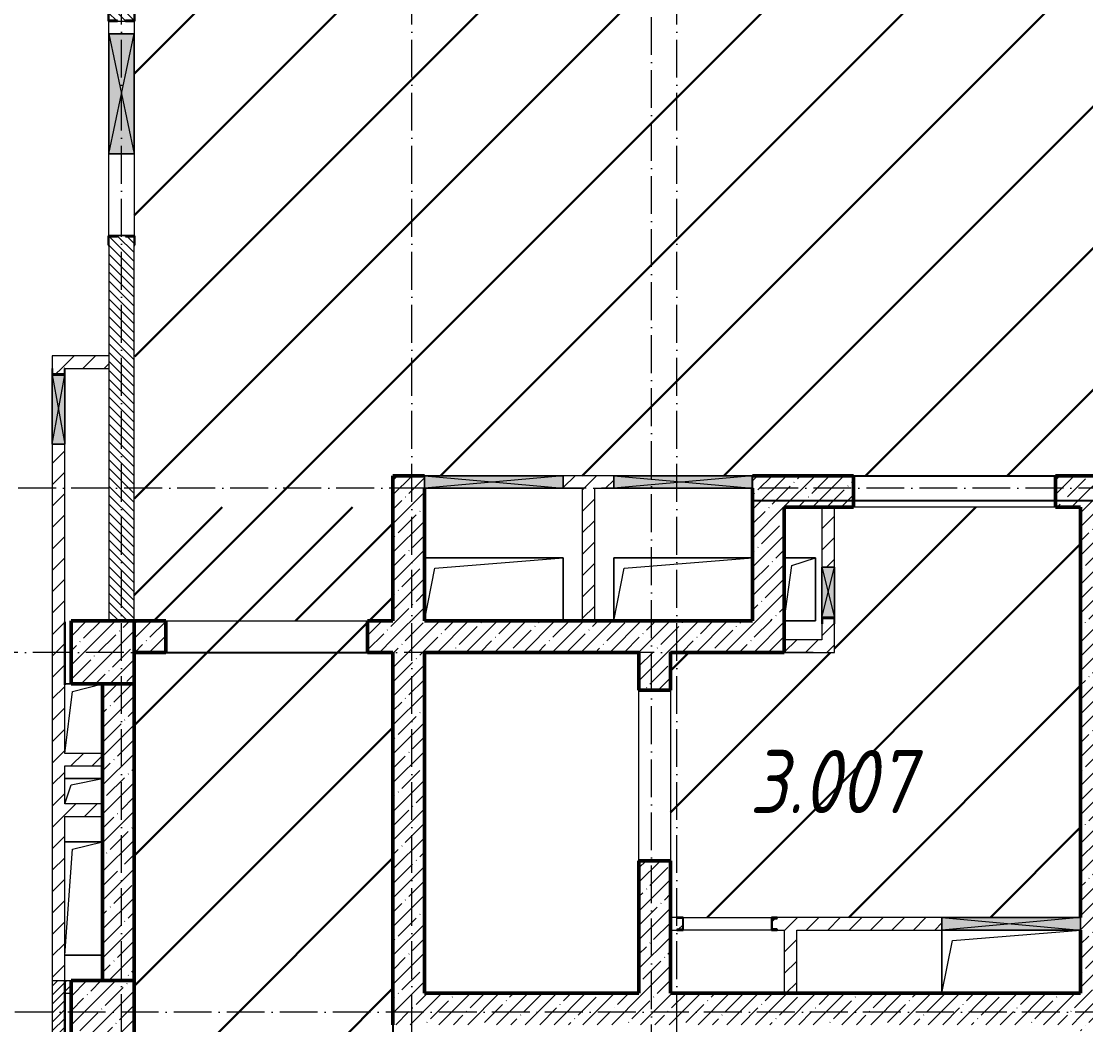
# Model space of a CAD drawing. Header units: millimetres. Extents: x 35697 to 388678, y -91946 to 171347.
# Drawn here: x 288426 to 296861, y -28032 to -20082 of the extents above; entities that cross this region are included whole.
import ezdxf

# ---------------------------------------------------------------- set-up
doc = ezdxf.new("R2010")
doc.units = ezdxf.units.MM
doc.linetypes.add('50_200_ШТРИХ_1Т_ш5_п1_п1_', pattern=[700, 500, -100, 0, -100])
for name, color, linetype, lineweight in [('2.1) ПГП окна 2.8 м', 5, 'Continuous', 30), ('2.4) ПГП вычит ЖБбалки 0.4 м -', 24, 'Continuous', 30), ('4) ЛЕстницы', 5, 'Continuous', 30), ('A-DETL-GENF-OTLN', 7, 'Continuous', 9), ('A-FLOR-____-OTLN', 7, 'Continuous', 9), ('A-GENM-____-MCUT', 7, 'Continuous', 25), ('A-GENM-____-OTLN', 7, 'Continuous', 9), ('A-GENM-____-OTLN-1', 7, 'Continuous', 25), ('A-GLAZ-____-OTLN', 7, 'Continuous', 9), ('A-WALL-____-MCUT', 7, 'Continuous', 13), ('A-WALL-____-MCUT-2', 7, 'Continuous', 50), ('A-WALL-____-OTLN', 7, 'Continuous', 9), ('A-WALL-____-PATT-1', 7, 'Continuous', 9), ('A-WALL-FNSH-MCUT-1', 7, 'Continuous', 9), ('I-WALL-____-OTLN', 7, 'Continuous', 9), ('S-COLS-____-MCUT', 7, 'Continuous', 50), ('S-COLS-____-OTLN', 7, 'Continuous', 9), ('S-GRID-____-OTLN-1', 7, '50_200_ШТРИХ_1Т_ш5_п1_п1_', 9), ('Марки помещений', 7, 'Continuous', 9), ('стяжа', 7, 'Continuous', 30)]:
    doc.layers.add(name, color=color, linetype=linetype, lineweight=lineweight)
doc.styles.add('ISOCPEUR_I_2', font='isocpeui.ttf', dxfattribs={"width": 0.85, "height": 2.3})
pattern_1 = [(45, (283770.707, -86863.456), (-35.35534, 35.35534), [])]
pattern_2 = [(45, (283770.71, -86863.46), (-84.85281, 84.85281), [])]
pattern_3 = [(45, (283770.7, -86863.46), (-114.04925, 114.04925), []), (45, (283884.76, -86863.46), (-114.04925, 114.04925), [201.612, -40.322, 3.353, -36.97])]

# ---------------------------------------------------------------- blocks, each defined once
blk = doc.blocks.new('BSC_Колонна _Прямоугольная - 500х500-V29-АР1_План отверстий 3 этажа в осях 1-64_Ю-ЯЯ')
at = {"layer": 'S-COLS-____-OTLN'}
h = blk.add_hatch(dxfattribs=at)
h.set_pattern_fill('FP_36', color=256, style=0, pattern_type=2)
h.set_pattern_definition([(45, (-5300, -61781.04), (-114.04925, 114.04925), []), (45, (-5185.95, -61781.04), (-114.04925, 114.04925), [201.613, -40.323, 3.353, -36.97])])
h.paths.add_polyline_path([(-250, -250), (250, -250), (250, 250), (-250, 250)], flags=0)
at = {"layer": 'S-COLS-____-MCUT'}
for p, q in [((250, 250), (-250, 250)), ((-250, 250), (-250, -250)), ((250, -250), (250, 250)), ((-250, -250), (250, -250))]:
    blk.add_line(p, q, dxfattribs=at)
blk = doc.blocks.new('BSC_Колонна _Прямоугольная - 500х500-V59-АР1_План отверстий 3 этажа в осях 1-64_Ю-ЯЯ')
at = {"layer": 'S-COLS-____-OTLN'}
h = blk.add_hatch(dxfattribs=at)
h.set_pattern_fill('FP_67', color=256, style=0, pattern_type=2)
h.set_pattern_definition([(45, (-5300, -58931.04), (-114.04925, 114.04925), []), (45, (-5185.95, -58931.04), (-114.04925, 114.04925), [201.613, -40.323, 3.353, -36.97])])
h.paths.add_polyline_path([(-250, -250), (250, -250), (250, 250), (-250, 250)], flags=0)
at = {"layer": 'S-COLS-____-MCUT'}
for p, q in [((250, 250), (-250, 250)), ((-250, 250), (-250, -250)), ((250, -250), (250, 250)), ((-250, -250), (250, -250))]:
    blk.add_line(p, q, dxfattribs=at)
blk = doc.blocks.new('154_Фахверк_СКБ_Швеллер - Тип_100_3960_зеркало-28515619-АР1_План отверстий 3 этажа в осях 1-64_Ю-ЯЯ')
at = {"layer": 'A-GENM-____-MCUT'}
for p, q in [((175, 50), (125, 50)), ((125, 50), (125, -50)), ((128, 47), (175, 47)), ((128, -47), (128, 47)), ((175, 47), (175, 50)), ((125, -50), (175, -50)), ((175, -47), (128, -47)), ((175, -50), (175, -47))]:
    blk.add_line(p, q, dxfattribs=at)
blk = doc.blocks.new('154_Стойка_СКБ_Швеллер - СМ-2180_100-28318692-АР1_План отверстий 3 этажа в осях 1-64_Ю-ЯЯ')
at = {"layer": 'A-GENM-____-MCUT'}
for p, q in [((171, 50), (125, 50)), ((125, 50), (125, -50)), ((129.5, 42.4), (171, 42.4)), ((129.5, -42.4), (129.5, 42.4)), ((171, 42.4), (171, 50)), ((125, -50), (171, -50)), ((171, -42.4), (129.5, -42.4)), ((171, -50), (171, -42.4))]:
    blk.add_line(p, q, dxfattribs=at)
blk = doc.blocks.new('Фахверк_СКБ_Уголок - 200_3960-28268576-АР1_План отверстий 3 этажа в осях 1-64_Ю-ЯЯ')
at = {"layer": 'A-GENM-____-MCUT'}
for p, q in [((200, 156), (125, 156)), ((125, 156), (125, 81)), ((131, 81), (131, 150)), ((131, 150), (200, 150)), ((200, 150), (200, 156)), ((125, 81), (131, 81)), ((131, 19), (125, 19)), ((125, 19), (125, -56)), ((131, -50), (131, 19)), ((125, -56), (200, -56)), ((200, -50), (131, -50)), ((200, -56), (200, -50))]:
    blk.add_line(p, q, dxfattribs=at)
blk = doc.blocks.new('154_Стойка_СКБ_Уголок - СМ-2480_200-28346303-АР1_План отверстий 3 этажа в осях 1-64_Ю-ЯЯ')
at = {"layer": 'A-GENM-____-MCUT'}
for p, q in [((125, 156), (125, 81)), ((200, 156), (125, 156)), ((131, 81), (131, 150)), ((131, 150), (200, 150)), ((200, 150), (200, 156)), ((125, 81), (131, 81)), ((131, 19), (125, 19)), ((125, 19), (125, -56)), ((131, -50), (131, 19)), ((125, -56), (200, -56)), ((200, -50), (131, -50)), ((200, -56), (200, -50))]:
    blk.add_line(p, q, dxfattribs=at)
blk = doc.blocks.new('Стойка_Влож_Полоса боковая - Полоса-V164-АР1_План отверстий 3 этажа в осях 1-64_Ю-ЯЯ')
at = {"layer": 'A-GENM-____-OTLN'}
for p, q in [((-5, 60), (0, 60)), ((-5, -60), (-5, 60)), ((0, 31), (0, -31)), ((0, -60), (-5, -60))]:
    blk.add_line(p, q, dxfattribs=at)
blk = doc.blocks.new('AR_Отверстие прямоугольное _в плите_ - AR_Отверстие прямоугольное _в плите_-V187-АР1_План отверстий 3 этажа в осях 1-64_Ю-ЯЯ')
at = {"layer": 'A-GENM-____-OTLN'}
for p, q in [((-550, 250), (-550, -250)), ((-466.7, 166.7), (550, 250)), ((-550, -250), (-466.7, 166.7))]:
    blk.add_line(p, q, dxfattribs=at)
blk = doc.blocks.new('AR_Отверстие прямоугольное _в плите_ - AR_Отверстие прямоугольное _в плите_-V169-АР1_План отверстий 3 этажа в осях 1-64_Ю-ЯЯ')
at = {"layer": 'A-GENM-____-OTLN'}
for p, q in [((125, 250), (-125, 250)), ((-125, -250), (-62.5, 187.5)), ((-62.5, 187.5), (125, 250)), ((125, -250), (125, 250)), ((-125, -250), (125, -250))]:
    blk.add_line(p, q, dxfattribs=at)
blk = doc.blocks.new('AR_Отверстие прямоугольное _в плите_ - AR_Отверстие прямоугольное _в плите_-V195-АР1_План отверстий 3 этажа в осях 1-64_Ю-ЯЯ')
at = {"layer": 'A-GENM-____-OTLN'}
for p, q in [((150, 100), (-150, 100)), ((-100, 50), (150, 100)), ((-150, -100), (-100, 50))]:
    blk.add_line(p, q, dxfattribs=at)
blk = doc.blocks.new('AR_Отверстие прямоугольное _в плите_ - AR_Отверстие прямоугольное _в плите_-30552638-АР1_План отверстий 3 этажа в осях 1-64_Ю-ЯЯ')
at = {"layer": 'A-GENM-____-OTLN'}
for p, q in [((-100, 275), (-150, 275)), ((-90, 215), (150, 275)), ((-150, -275), (-90, 215))]:
    blk.add_line(p, q, dxfattribs=at)
blk = doc.blocks.new('AR_Отверстие прямоугольное _в плите_ - AR_Отверстие прямоугольное _в плите_-V197-АР1_План отверстий 3 этажа в осях 1-64_Ю-ЯЯ')
at = {"layer": 'A-GENM-____-OTLN'}
for p, q in [((150, 450), (-150, 450)), ((-90, 390), (150, 450)), ((-150, -450), (-90, 390)), ((-150, -450), (150, -450))]:
    blk.add_line(p, q, dxfattribs=at)
blk = doc.blocks.new('AR_Отверстие прямоугольное _в плите_ - AR_Отверстие прямоугольное _в плите_-V201-АР1_План отверстий 3 этажа в осях 1-64_Ю-ЯЯ')
at = {"layer": 'A-GENM-____-OTLN'}
for p, q in [((550, 250), (-550, 250)), ((-550, 250), (-550, -249.7)), ((-466.7, 166.7), (550, 250)), ((-549.9, -249.7), (-466.7, 166.7))]:
    blk.add_line(p, q, dxfattribs=at)
blk = doc.blocks.new('AR_Отверстие прямоугольное _в плите_ - AR_Отверстие прямоугольное _в плите_-V207-АР1_План отверстий 3 этажа в осях 1-64_Ю-ЯЯ')
at = {"layer": 'A-GENM-____-OTLN'}
for p, q in [((550, 250), (-550, 250)), ((-466.7, 166.7), (550, 250)), ((550, -250), (550, 250)), ((-550, -250), (-466.7, 166.7))]:
    blk.add_line(p, q, dxfattribs=at)
blk = doc.blocks.new('AR_Отверстие прямоугольное _в стене_ - AR_Отверстие прямоугольное _в стене__ОВ-36913595-АР1_План отверстий 3 этажа в осях 1-64_Ю-ЯЯ')
at = {"layer": 'A-GLAZ-____-OTLN'}
blk.add_hatch(color=256, dxfattribs=at).paths.add_polyline_path([(550, -50), (550, 50), (-550, 50), (-550, -50), (423.3, -50)], flags=0)
at = {"layer": 'A-DETL-GENF-OTLN'}
for p, q in [((-550, -50), (-550, 50)), ((-550, 50), (550, 50)), ((550, 50), (-550, -50)), ((-550, 50), (550, -50)), ((550, 50), (-550, 50)), ((-550, 50), (-550, -50)), ((550, 50), (550, -50)), ((550, -50), (550, 50)), ((550, -50), (-550, -50)), ((-550, -50), (550, -50))]:
    blk.add_line(p, q, dxfattribs=at)
blk = doc.blocks.new('AR_Отверстие прямоугольное _в стене_ - AR_Отверстие прямоугольное _в стене__ОВ-36916333-АР1_План отверстий 3 этажа в осях 1-64_Ю-ЯЯ')
at = {"layer": 'A-GLAZ-____-OTLN'}
blk.add_hatch(color=256, dxfattribs=at).paths.add_polyline_path([(-141.8, -50), (550, -50), (550, 50), (-550, 50), (-550, -50)], flags=0)
at = {"layer": 'A-DETL-GENF-OTLN'}
for p, q in [((-550, -50), (-550, 50)), ((-550, 50), (550, 50)), ((550, 50), (-550, -50)), ((-550, 50), (550, -50)), ((550, 50), (-550, 50)), ((-550, 50), (-550, -50)), ((550, 50), (550, -50)), ((550, -50), (550, 50)), ((550, -50), (-550, -50)), ((-550, -50), (550, -50))]:
    blk.add_line(p, q, dxfattribs=at)
blk = doc.blocks.new('AR_Отверстие прямоугольное _в стене_ - AR_Отверстие прямоугольное _в стене__ОВ-36914865-АР1_План отверстий 3 этажа в осях 1-64_Ю-ЯЯ')
at = {"layer": 'A-GLAZ-____-OTLN'}
blk.add_hatch(color=256, dxfattribs=at).paths.add_polyline_path([(-200, 50), (-200, -50), (200, -50), (200, 50)], flags=0)
at = {"layer": 'A-DETL-GENF-OTLN'}
for p, q in [((-200, 50), (200, 50)), ((200, 50), (-200, -50)), ((-200, 50), (200, -50)), ((200, 50), (-200, 50)), ((200, 50), (200, -50)), ((200, -50), (200, 50)), ((200, -50), (-200, -50)), ((-200, -50), (200, -50))]:
    blk.add_line(p, q, dxfattribs=at)
blk = doc.blocks.new('AR_Отверстие прямоугольное _в стене__БезПР - AR_Отверстие прямоугольное _в стене__БезПР-36429225-АР1_План отверстий 3 этажа в осях 1-64_Ю-ЯЯ')
at = {"layer": 'A-GLAZ-____-OTLN'}
blk.add_hatch(color=256, dxfattribs=at).paths.add_polyline_path([(550, -50), (550, 50), (-550, 50), (-550, -50)], flags=0)
at = {"layer": 'A-DETL-GENF-OTLN'}
for p, q in [((-550, -50), (-550, 50)), ((-550, 50), (550, 50)), ((550, 50), (-550, -50)), ((-550, 50), (550, -50)), ((550, 50), (-550, 50)), ((-550, 50), (-550, -50)), ((550, 50), (550, -50)), ((550, -50), (550, 50)), ((550, -50), (-550, -50)), ((-550, -50), (550, -50))]:
    blk.add_line(p, q, dxfattribs=at)
at = {"layer": 'A-GLAZ-____-OTLN'}
blk.add_line((550, 50), (-550, 50), dxfattribs=at)
blk = doc.blocks.new('AR_Отверстие прямоугольное _в стене_ - AR_Отверстие прямоугольное _в стене__ОВ-36912551-АР1_План отверстий 3 этажа в осях 1-64_Ю-ЯЯ')
at = {"layer": 'A-GLAZ-____-OTLN'}
blk.add_hatch(color=256, dxfattribs=at).paths.add_polyline_path([(275, -50), (275, 50), (-275, 50), (-275, -50)], flags=0)
at = {"layer": 'A-DETL-GENF-OTLN'}
for p, q in [((-275, -50), (-275, 50)), ((-275, 50), (275, 50)), ((275, 50), (-275, -50)), ((-275, 50), (275, -50)), ((275, 50), (-275, 50)), ((-275, 50), (-275, -50)), ((275, -50), (-275, -50)), ((-275, -50), (275, -50))]:
    blk.add_line(p, q, dxfattribs=at)
blk = doc.blocks.new('AR_Отверстие прямоугольное _в стене_ - AR_Отверстие прямоугольное _в стене__ОВ-36911224-АР1_План отверстий 3 этажа в осях 1-64_Ю-ЯЯ')
at = {"layer": 'A-GLAZ-____-OTLN'}
blk.add_hatch(color=256, dxfattribs=at).paths.add_polyline_path([(-475, -100), (475, -100), (475, 100), (-475, 100)], flags=0)
at = {"layer": 'A-DETL-GENF-OTLN'}
for p, q in [((-475, -100), (-475, 100)), ((-475, 100), (475, 100)), ((475, 100), (-475, -100)), ((-475, 100), (475, -100)), ((475, 100), (-475, 100)), ((-475, 100), (-475, -100)), ((475, 100), (475, -100)), ((475, -100), (475, 100)), ((475, -100), (-475, -100)), ((-475, -100), (475, -100))]:
    blk.add_line(p, q, dxfattribs=at)
blk = doc.blocks.new('3эт')
at = {"layer": 'S-GRID-____-OTLN-1', "color": 251, "ltscale": 0.6, "true_color": 0x636466}
for p, q in [((289220.7, -33971.9), (289220.7, 4029.4)), ((291520.7, -33971.9), (291520.7, 4029.4)), ((293420.7, -33791.8), (293420.7, 4029.4)), ((293620.7, -33971.9), (293620.7, 3765.1)), ((387845.1, -23782.4), (279101.9, -23782.4)), ((294700.1, -25082.4), (279101.9, -25082.4)), ((359250.7, -27932.4), (279101.9, -27932.4))]:
    blk.add_line(p, q, dxfattribs=at)

msp = doc.modelspace()

# ---------------------------------------------------------------- hatches: boundary and pattern name
at = {"layer": '2.1) ПГП окна 2.8 м'}
h = msp.add_hatch(dxfattribs=at)
h.set_pattern_fill('ANSI31', color=5, scale=250)
h.paths.add_polyline_path([(291170.7, -10232.4), (291095.7, -10232.4), (291095.7, -10238.4), (291020.7, -10238.4), (291020.7, -10232.4), (290670.7, -10232.4), (289770.7, -10232.4), (289320.7, -10232.4), (289320.7, -15457.4), (289326.7, -15457.4), (289326.7, -15532.4), (289325.2, -16432.4), (289326.7, -16432.4), (289326.7, -16507.4), (289320.7, -19182.4), (289320.7, -19682.4), (289320.7, -20007.4), (289326.7, -20007.4), (289326.7, -20082.4), (289320.7, -20182.4), (289320.7, -21132.4), (289320.7, -21782.4), (289326.7, -21782.4), (289326.7, -21857.4), (289320.7, -24832.4), (289570.7, -24832.4), (291170.7, -24832.4), (291370.7, -24832.4), (291370.7, -23682.4), (291620.7, -23682.4), (292720.7, -23682.4), (293120.7, -23682.4), (294220.7, -23682.4), (297675.7, -23682.4), (297675.7, -23676.4), (297750.7, -23676.4), (297756.7, -23676.4), (297825.7, -23676.4), (298675.7, -23676.5), (298675.7, -23676.4), (298744.7, -23676.4), (298750.7, -23676.4), (298825.7, -23676.4), (300045.7, -23676.5), (300045.7, -23676.4), (300120.7, -23676.4), (300126.7, -23676.4), (300195.7, -23676.4), (301270.7, -23676.5), (301270.7, -23676.4), (301345.7, -23676.4), (302695.7, -23676.6), (302695.7, -23676.4), (302770.7, -23676.4), (302776.7, -23676.4), (302845.7, -23676.4), (304970.7, -23676.6), (304970.7, -23232.4), (305224.7, -23232.4), (305270.7, -23232.4), (305970.7, -23232.4), (306016.7, -23232.4), (306195.7, -23232.4), (306645.7, -23232.4), (307270.7, -23232.4), (307470.7, -23232.4), (307470.7, -23432.4), (307470.7, -23432.4), (307470.7, -23682.4), (308645.7, -23682.4), (308645.7, -23676.4), (308720.7, -23676.4), (308726.7, -23676.4), (308795.7, -23676.4), (309420.7, -23676.5), (309420.7, -23676.4), (309495.7, -23676.4), (309595.7, -23676.4), (309595.7, -23676.4), (309670.7, -23676.4), (310370.7, -23676.5), (310370.7, -23676.4), (310470.7, -23676.4), (310470.7, -23682.4), (310995.7, -23682.4), (310995.7, -23676.4), (311070.7, -23676.4), (311770.7, -23676.5), (311770.7, -23676.4), (311845.7, -23676.4), (311945.7, -23676.4), (311945.7, -23676.4), (312020.7, -23676.4), (312645.7, -23676.5), (312645.7, -23676.4), (312714.7, -23676.4), (312720.7, -23676.4), (312795.7, -23676.4), (314295.7, -23676.6), (314295.7, -23676.4), (314370.7, -23676.4), (315995.7, -23676.6), (315995.7, -23676.4), (316064.7, -23676.4), (316070.7, -23676.4), (316145.7, -23676.4), (320295.7, -23677), (320295.7, -23676.4), (320370.7, -23676.4), (321995.7, -23676.7), (321995.7, -23676.4), (322064.7, -23676.4), (322070.7, -23676.4), (322145.7, -23676.4), (328970.7, -23677.5), (328970.7, -19332.4), (328670.7, -19332.4), (328670.7, -19432.4), (328470.7, -19432.4), (328470.7, -19332.4), (328120.7, -19332.4), (326320.7, -19332.4), (326320.7, -19682.4), (325720.7, -19682.4), (325720.7, -19432.4), (325520.7, -19432.4), (325520.7, -19332.4), (324995.7, -19332.4), (324995.7, -19338.4), (324920.7, -19338.4), (324920.7, -19332.4), (323120.7, -19332.4), (323120.7, -19338.4), (323020.7, -19338.4), (323020.7, -19682.4), (322420.7, -19682.4), (322420.7, -19432.4), (322220.7, -19432.4), (322220.7, -19332.4), (321795.7, -19332.4), (321795.7, -19338.4), (321720.7, -19338.4), (319920.7, -19332.4), (319920.7, -19338.4), (319845.7, -19338.4), (319770.7, -19332.4), (319770.7, -19682.4), (319170.7, -19682.4), (319170.7, -19432.4), (318970.7, -19432.4), (318970.7, -19332.4), (318595.7, -19332.4), (318595.7, -19338.4), (318520.7, -19338.4), (316720.7, -19332.4), (316720.7, -19338.4), (316645.7, -19338.4), (316170.7, -19332.4), (316170.7, -19682.4), (315570.7, -19682.4), (315570.7, -19332.4), (315395.7, -19332.4), (315395.7, -19338.4), (315320.7, -19338.4), (313520.7, -19332.4), (313520.7, -19338.4), (313445.7, -19338.4), (313220.7, -19335.2), (313220.7, -19432.4), (313020.7, -19432.4), (313020.7, -19682.4), (312420.7, -19682.4), (312420.7, -19432.4), (312218.2, -19432.4), (312243.2, -19357.4), (312420.7, -19332.1), (312420.7, -19082.4), (312195.7, -19082.4), (312126.7, -19082.4), (312126.7, -19151.4), (312120.7, -19263.4), (312120.7, -19151.4), (312120.7, -19082.4), (310320.7, -19082.4), (310320.7, -19151.4), (310320.7, -19263.4), (310320.7, -19338.4), (310245.7, -19338.4), (307470.7, -19332.4), (307470.7, -19682.4), (306870.7, -19682.4), (306870.7, -19382.4), (306770.7, -19382.4), (306770.7, -19182.4), (302070.7, -19182.4), (302070.7, -19382.4), (301970.7, -19382.4), (301970.7, -19682.4), (301470.7, -19682.4), (301470.7, -19382.4), (301370.7, -19382.4), (301370.7, -19182.4), (297370.7, -19182.4), (297370.7, -19382.4), (297270.7, -19382.4), (297270.7, -19682.4), (296770.7, -19682.4), (296770.7, -19382.4), (296670.7, -19382.4), (296670.7, -19182.4), (293770.7, -19182.4), (293770.7, -19382.4), (293670.7, -19382.4), (293670.7, -19682.4), (293170.7, -19682.4), (293170.7, -19382.4), (293070.7, -19382.4), (293070.7, -19182.4), (291970.7, -19182.4), (291970.7, -19382.4), (291170.7, -19382.4), (291170.7, -18582.4), (291370.7, -18582.4), (291370.7, -12832.4), (291170.7, -12832.4), (291170.7, -12232.4), (291170.7, -12032.4)])
h.paths.add_polyline_path([(298407.6, -21961.7), (300065.9, -21961.7), (300065.9, -20761.7), (298407.6, -20761.7)], flags=24)
h = msp.add_hatch(dxfattribs=at)
h.set_pattern_fill('ANSI31', color=5, scale=250)
h.paths.add_polyline_path([(296820.7, -23932.4), (296620.7, -23932.4), (295020.7, -23932.4), (294870.7, -23932.4), (294870.7, -24407.4), (294870.7, -24807.4), (294870.7, -24857.4), (294870.7, -25082.4), (294470.7, -25082.4), (293570.7, -25082.4), (293570.7, -25382.8), (293570.7, -26732.8), (293570.7, -27182.4), (293620.7, -27182.4), (293670.7, -27182.4), (294370.7, -27182.4), (294416.7, -27182.4), (295720.7, -27182.4), (296820.7, -27182.4)])
at = {"layer": '4) ЛЕстницы'}
h = msp.add_hatch(dxfattribs=at)
h.set_pattern_fill('ANSI31', color=256, scale=230)
h.paths.add_polyline_path([(289320.7, -23932.4), (291370.7, -23932.4), (291370.7, -31432.4), (289320.7, -31432.4)])
at = {"layer": 'A-WALL-____-PATT-1'}
h = msp.add_hatch(dxfattribs=at)
h.set_pattern_fill('FP_9', color=256, style=0, pattern_type=2)
h.set_pattern_definition([(135, (283770.707, -86863.456), (-35.35534, -35.35534), [])])
h.paths.add_polyline_path([(289320.7, -24832.4), (289320.7, -21788.4), (289251.7, -21788.4), (289251.7, -21782.4), (289189.7, -21782.4), (289189.7, -21788.4), (289120.7, -21788.4), (289120.7, -24832.4)], flags=0)
h.paths.add_polyline_path([(289251.7, -20082.4), (289251.7, -20076.4), (289320.7, -20076.4), (289320.7, -19682.4), (289120.7, -19682.4), (289120.7, -20076.4), (289189.7, -20076.4), (289189.7, -20082.4)], flags=0)
h = msp.add_hatch(dxfattribs=at)
h.set_pattern_fill('FP_7', color=256, style=0, pattern_type=2)
h.set_pattern_definition(pattern_2)
h.paths.add_polyline_path([(288770.7, -22832.4), (289120.7, -22832.4), (289120.7, -22732.4), (288670.7, -22732.4), (288670.7, -22832.4), (288767.7, -22832.4)], flags=0)
h = msp.add_hatch(dxfattribs=at)
h.set_pattern_fill('FP_7', color=256, style=0, pattern_type=2)
h.set_pattern_definition(pattern_2)
h.paths.add_polyline_path([(288770.7, -27682.4), (288770.7, -23432.4), (288670.7, -23432.4), (288670.7, -27682.4)], flags=0)
h.paths.add_polyline_path([(288673.7, -22879.4), (288767.7, -22879.4), (288767.7, -22832.4), (288673.7, -22832.4)], flags=0)
h = msp.add_hatch(dxfattribs=at)
h.set_pattern_fill('FP_12', color=256, style=0, pattern_type=2)
h.set_pattern_definition(pattern_3)
h.paths.add_polyline_path([(291620.7, -28032.4), (291620.7, -23682.4), (291370.7, -23682.4), (291370.7, -28032.4)], flags=0)
h = msp.add_hatch(dxfattribs=at)
h.set_pattern_fill('FP_7', color=256, style=0, pattern_type=2)
h.set_pattern_definition(pattern_2)
h.paths.add_polyline_path([(293120.7, -23782.4), (293120.7, -23682.4), (292720.7, -23682.4), (292720.7, -23782.4), (292970.7, -23782.4)], flags=0)
h = msp.add_hatch(dxfattribs=at)
h.set_pattern_fill('FP_12', color=256, style=0, pattern_type=2)
h.set_pattern_definition(pattern_3)
h.paths.add_polyline_path([(296820.7, -23932.4), (296820.7, -23682.4), (296620.7, -23682.4), (296620.7, -23932.4)], flags=0)
h.paths.add_polyline_path([(295020.7, -23932.4), (295020.7, -23682.4), (294220.7, -23682.4), (294220.7, -23932.4), (294470.7, -23932.4)], flags=0)
h = msp.add_hatch(dxfattribs=at)
h.set_pattern_fill('FP_12', color=256, style=0, pattern_type=2)
h.set_pattern_definition(pattern_3)
h.paths.add_polyline_path([(296820.7, -31182.4), (297070.7, -31182.4), (297070.7, -23682.4), (296820.7, -23682.4), (296820.7, -29640)], flags=0)
h = msp.add_hatch(dxfattribs=at)
h.set_pattern_fill('FP_7', color=256, style=0, pattern_type=2)
h.set_pattern_definition(pattern_2)
h.paths.add_polyline_path([(292970.7, -24832.4), (292970.7, -23782.4), (292870.7, -23782.4), (292870.7, -24832.4)], flags=0)
h = msp.add_hatch(dxfattribs=at)
h.set_pattern_fill('FP_12', color=256, style=0, pattern_type=2)
h.set_pattern_definition(pattern_3)
h.paths.add_polyline_path([(294470.7, -24832.4), (294470.7, -23932.4), (294220.7, -23932.4), (294220.7, -24832.4), (294361.5, -24832.4)], flags=0)
h = msp.add_hatch(dxfattribs=at)
h.set_pattern_fill('FP_7', color=256, style=0, pattern_type=2)
h.set_pattern_definition(pattern_2)
h.paths.add_polyline_path([(294870.7, -25082.4), (294870.7, -24857.4), (294867.7, -24857.4), (294867.7, -24810.4), (294773.7, -24810.4), (294773.7, -24857.4), (294770.7, -24857.4), (294770.7, -25082.4)], flags=0)
h.paths.add_polyline_path([(294870.7, -24407.4), (294870.7, -23932.4), (294770.7, -23932.4), (294770.7, -24407.4), (294825.5, -24407.4)], flags=0)
h = msp.add_hatch(dxfattribs=at)
h.set_pattern_fill('FP_12', color=256, style=0, pattern_type=2)
h.set_pattern_definition(pattern_3)
h.paths.add_polyline_path([(291370.7, -25082.4), (291370.7, -24832.4), (291170.7, -24832.4), (291170.7, -25082.4)], flags=0)
h.paths.add_polyline_path([(289320.7, -25082.4), (289570.7, -25082.4), (289570.7, -24832.4), (289320.7, -24832.4)], flags=0)
h = msp.add_hatch(dxfattribs=at)
h.set_pattern_fill('FP_12', color=256, style=0, pattern_type=2)
h.set_pattern_definition(pattern_3)
h.paths.add_polyline_path([(294361.5, -25082.4), (294470.7, -25082.4), (294470.7, -24832.4), (291620.7, -24832.4), (291620.7, -25082.4), (293570.7, -25082.4)], flags=0)
h = msp.add_hatch(dxfattribs=at)
h.set_pattern_fill('FP_7', color=256, style=0, pattern_type=2)
h.set_pattern_definition(pattern_2)
h.paths.add_polyline_path([(294770.7, -25082.4), (294770.7, -24982.4), (294470.7, -24982.4), (294470.7, -25082.4)], flags=0)
h = msp.add_hatch(dxfattribs=at)
h.set_pattern_fill('FP_12', color=256, style=0, pattern_type=2)
h.set_pattern_definition(pattern_3)
h.paths.add_polyline_path([(293320.7, -27782.4), (293570.7, -27782.4), (293570.7, -26732.8), (293320.7, -26732.8)], flags=0)
h.paths.add_polyline_path([(293570.7, -25382.8), (293570.7, -25082.4), (293320.7, -25082.4), (293320.7, -25382.8)], flags=0)
h = msp.add_hatch(dxfattribs=at)
h.set_pattern_fill('FP_12', color=256, style=0, pattern_type=2)
h.set_pattern_definition(pattern_3)
h.paths.add_polyline_path([(289320.7, -27682.4), (289320.7, -25332.4), (289070.7, -25332.4), (289070.7, -27682.4)], flags=0)
h = msp.add_hatch(dxfattribs=at)
h.set_pattern_fill('FP_7', color=256, style=0, pattern_type=2)
h.set_pattern_definition(pattern_2)
h.paths.add_polyline_path([(289070.7, -25982.4), (289070.7, -25882.4), (288770.7, -25882.4), (288770.7, -25982.4)], flags=0)
h = msp.add_hatch(dxfattribs=at)
h.set_pattern_fill('FP_7', color=256, style=0, pattern_type=2)
h.set_pattern_definition(pattern_2)
h.paths.add_polyline_path([(289070.7, -26382.4), (289070.7, -26282.4), (288770.7, -26282.4), (288770.7, -26382.4)], flags=0)
h = msp.add_hatch(dxfattribs=at)
h.set_pattern_fill('FP_7', color=256, style=0, pattern_type=2)
h.set_pattern_definition(pattern_2)
h.paths.add_polyline_path([(293620.7, -27282.4), (293620.7, -27279.4), (293667.7, -27279.4), (293667.7, -27185.4), (293620.7, -27185.4), (293620.7, -27182.4), (293570.7, -27182.4), (293570.7, -27282.4)], flags=0)
h.paths.add_polyline_path([(294570.7, -27282.4), (295720.7, -27282.4), (295720.7, -27182.4), (294416.7, -27182.4), (294416.7, -27190), (294375.2, -27190), (294375.2, -27274.8), (294416.7, -27274.8), (294416.7, -27282.4), (294470.7, -27282.4)], flags=0)
h = msp.add_hatch(dxfattribs=at)
h.set_pattern_fill('FP_7', color=256, style=0, pattern_type=2)
h.set_pattern_definition(pattern_2)
h.paths.add_polyline_path([(294570.7, -27782.4), (294570.7, -27282.4), (294470.7, -27282.4), (294470.7, -27782.4)], flags=0)
h = msp.add_hatch(dxfattribs=at)
h.set_pattern_fill('FP_8', color=256, style=0, pattern_type=2)
h.set_pattern_definition(pattern_1)
h.paths.add_polyline_path([(288770.7, -27782.4), (288820.7, -27782.4), (288820.7, -27682.4), (288670.7, -27682.4), (288670.7, -27782.4)], flags=0)
h = msp.add_hatch(dxfattribs=at)
h.set_pattern_fill('FP_8', color=256, style=0, pattern_type=2)
h.set_pattern_definition(pattern_1)
h.paths.add_polyline_path([(288767.7, -28882.4), (288767.7, -28835.4), (288673.7, -28835.4), (288673.7, -28882.4), (288720.7, -28882.4)], flags=0)
h.paths.add_polyline_path([(288670.7, -28332.4), (288770.7, -28332.4), (288770.7, -27782.4), (288670.7, -27782.4)], flags=0)
h = msp.add_hatch(dxfattribs=at)
h.set_pattern_fill('FP_12', color=256, style=0, pattern_type=2)
h.set_pattern_definition(pattern_3)
h.paths.add_polyline_path([(296820.7, -28032.4), (296820.7, -27782.4), (291620.7, -27782.4), (291620.7, -28032.4), (296128.9, -28032.4)], flags=0)

# ---------------------------------------------------------------- linework, layer by layer
for points in [[(294220.7, -23682.4), (358220.7, -23682.4), (358220.7, -23882.4), (294220.7, -23882.4)], [(289320.7, -25082.4), (291370.7, -25082.4), (291370.7, -31432.4), (289320.7, -31432.4)]]:
    msp.add_lwpolyline(points, close=True)
at = {"layer": '2.4) ПГП вычит ЖБбалки 0.4 м -'}
for points in [[(288770.7, -25340.3), (288770.7, -24840.3)], [(288770.7, -28182.4), (288770.7, -27682.4)]]:
    msp.add_lwpolyline(points, dxfattribs=at)
at = {"layer": 'A-FLOR-____-OTLN'}
for p, q in [((291620.7, -24332.4), (292720.7, -24332.4)), ((292720.7, -24332.4), (292720.7, -24832.4)), ((293120.7, -24332.8), (294220.7, -24332.8)), ((293120.7, -24832.4), (293120.7, -24332.8)), ((294470.7, -24332.4), (294720.7, -24332.4)), ((294720.7, -24332.4), (294720.7, -24832.4)), ((294720.7, -24832.4), (294470.7, -24832.4)), ((288770.7, -25332.4), (288820.7, -25332.4)), ((288770.7, -26082.4), (289070.7, -26082.4)), ((288770.7, -26582.4), (289070.7, -26582.4)), ((295720.7, -27782.4), (295720.7, -27282.4)), ((289070.7, -27482.4), (288770.7, -27482.4))]:
    msp.add_line(p, q, dxfattribs=at)
at = {"layer": 'A-WALL-____-MCUT'}
for p, q in [((289189.7, -20082.4), (289251.7, -20082.4)), ((289120.7, -21857.4), (289120.7, -24832.4)), ((289320.7, -24832.4), (289320.7, -21857.4))]:
    msp.add_line(p, q, dxfattribs=at)
at = {"layer": 'A-WALL-____-MCUT-2'}
for p, q in [((291620.7, -23682.4), (291370.7, -23682.4)), ((291370.7, -23682.4), (291370.7, -24832.4)), ((295020.7, -23682.4), (294220.7, -23682.4)), ((295020.7, -23932.4), (295020.7, -23682.4)), ((296620.7, -23682.4), (296620.7, -23932.4)), ((297070.7, -23682.4), (296620.7, -23682.4)), ((291620.7, -24832.4), (291620.7, -23782.4)), ((294220.7, -23782.4), (294220.7, -24832.4)), ((294470.7, -25082.4), (294470.7, -23932.4)), ((294470.7, -23932.4), (295020.7, -23932.4)), ((296620.7, -23932.4), (296820.7, -23932.4)), ((296820.7, -23932.4), (296820.7, -27182.4)), ((289570.7, -24832.4), (289320.7, -24832.4)), ((289570.7, -25082.4), (289570.7, -24832.4)), ((291370.7, -24832.4), (291170.7, -24832.4)), ((291170.7, -24832.4), (291170.7, -25082.4)), ((294220.7, -24832.4), (291620.7, -24832.4)), ((289320.7, -25082.4), (289570.7, -25082.4)), ((291170.7, -25082.4), (291370.7, -25082.4)), ((291370.7, -25082.4), (291370.7, -28032.4)), ((291620.7, -27782.4), (291620.7, -25082.4)), ((291620.7, -25082.4), (293320.7, -25082.4)), ((293320.7, -25082.4), (293320.7, -25382.8)), ((293570.7, -25382.8), (293570.7, -25082.4)), ((293570.7, -25082.4), (294470.7, -25082.4)), ((289070.7, -25332.4), (289070.7, -27682.4)), ((289320.7, -27682.4), (289320.7, -25332.4)), ((293320.7, -25382.8), (293570.7, -25382.8)), ((293570.7, -26732.8), (293320.7, -26732.8)), ((293320.7, -26732.8), (293320.7, -27782.4)), ((293570.7, -27782.4), (293570.7, -26732.8)), ((296820.7, -27282.4), (296820.7, -27782.4)), ((293320.7, -27782.4), (291620.7, -27782.4)), ((296820.7, -27782.4), (293570.7, -27782.4))]:
    msp.add_line(p, q, dxfattribs=at)
at = {"layer": 'A-WALL-____-OTLN'}
for p, q in [((295020.7, -23682.4), (296620.7, -23682.4)), ((296620.7, -23932.4), (295020.7, -23932.4)), ((289570.7, -24832.4), (291170.7, -24832.4)), ((291170.7, -25082.4), (289570.7, -25082.4)), ((293320.7, -26732.8), (293320.7, -25382.8)), ((293570.7, -25382.8), (293570.7, -26732.8))]:
    msp.add_line(p, q, dxfattribs=at)
at = {"layer": 'A-WALL-FNSH-MCUT-1'}
for p, q in [((289120.7, -22732.4), (288670.7, -22732.4)), ((288670.7, -22732.4), (288670.7, -22832.4)), ((288770.7, -22832.4), (289120.7, -22832.4)), ((288670.7, -23432.4), (288670.7, -28332.4)), ((288770.7, -25882.4), (288770.7, -23432.4)), ((293120.7, -23682.4), (292720.7, -23682.4)), ((292720.7, -23782.4), (292870.7, -23782.4)), ((292870.7, -23782.4), (292870.7, -24832.4)), ((292970.7, -23782.4), (293120.7, -23782.4)), ((292970.7, -24832.4), (292970.7, -23782.4)), ((294770.7, -23932.4), (294770.7, -24407.4)), ((294870.7, -24407.4), (294870.7, -23932.4)), ((294770.7, -24857.4), (294770.7, -24982.4)), ((294870.7, -25082.4), (294870.7, -24857.4)), ((294770.7, -24982.4), (294470.7, -24982.4)), ((294470.7, -25082.4), (294870.7, -25082.4)), ((289070.7, -25882.4), (288770.7, -25882.4)), ((288770.7, -26282.4), (288770.7, -25982.4)), ((288770.7, -25982.4), (289070.7, -25982.4)), ((289070.7, -26282.4), (288770.7, -26282.4)), ((288770.7, -27682.4), (288770.7, -26382.4)), ((288770.7, -26382.4), (289070.7, -26382.4)), ((293620.7, -27182.4), (293570.7, -27182.4)), ((295720.7, -27182.4), (294416.7, -27182.4)), ((293570.7, -27282.4), (293620.7, -27282.4)), ((294416.7, -27282.4), (294470.7, -27282.4)), ((294470.7, -27282.4), (294470.7, -27782.4)), ((294570.7, -27282.4), (295720.7, -27282.4)), ((294570.7, -27782.4), (294570.7, -27282.4)), ((288670.7, -27682.4), (288820.7, -27682.4)), ((288770.7, -28332.4), (288770.7, -27782.4)), ((288770.7, -27782.4), (288820.7, -27782.4)), ((294470.7, -27782.4), (294570.7, -27782.4))]:
    msp.add_line(p, q, dxfattribs=at)
at = {"layer": 'I-WALL-____-OTLN'}
for p, q in [((289120.7, -20182.4), (289120.7, -20082.4)), ((289320.7, -20082.4), (289320.7, -20182.4)), ((289120.7, -21782.4), (289120.7, -21132.4)), ((289320.7, -21132.4), (289320.7, -21782.4)), ((293670.7, -27182.4), (294370.7, -27182.4)), ((294370.7, -27282.4), (293670.7, -27282.4))]:
    msp.add_line(p, q, dxfattribs=at)

# ---------------------------------------------------------------- block references
at = {"layer": 'A-GENM-____-OTLN', "rotation": 269.9999999999999}
msp.add_blockref('Стойка_Влож_Полоса боковая - Полоса-V164-АР1_План отверстий 3 этажа в осях 1-64_Ю-ЯЯ', (289220.7, -21782.4), dxfattribs=at)
at = {"layer": 'A-GENM-____-OTLN'}
for name, p in [('AR_Отверстие прямоугольное _в плите_ - AR_Отверстие прямоугольное _в плите_-V207-АР1_План отверстий 3 этажа в осях 1-64_Ю-ЯЯ', (292170.7, -24582.4)), ('AR_Отверстие прямоугольное _в плите_ - AR_Отверстие прямоугольное _в плите_-V201-АР1_План отверстий 3 этажа в осях 1-64_Ю-ЯЯ', (293670.7, -24582.8)), ('AR_Отверстие прямоугольное _в плите_ - AR_Отверстие прямоугольное _в плите_-V169-АР1_План отверстий 3 этажа в осях 1-64_Ю-ЯЯ', (294595.7, -24582.4)), ('AR_Отверстие прямоугольное _в плите_ - AR_Отверстие прямоугольное _в плите_-30552638-АР1_План отверстий 3 этажа в осях 1-64_Ю-ЯЯ', (288920.7, -25607.4)), ('AR_Отверстие прямоугольное _в плите_ - AR_Отверстие прямоугольное _в плите_-V195-АР1_План отверстий 3 этажа в осях 1-64_Ю-ЯЯ', (288920.7, -26182.4)), ('AR_Отверстие прямоугольное _в плите_ - AR_Отверстие прямоугольное _в плите_-V197-АР1_План отверстий 3 этажа в осях 1-64_Ю-ЯЯ', (288920.7, -27032.4)), ('AR_Отверстие прямоугольное _в плите_ - AR_Отверстие прямоугольное _в плите_-V187-АР1_План отверстий 3 этажа в осях 1-64_Ю-ЯЯ', (296270.7, -27532.4))]:
    msp.add_blockref(name, p, dxfattribs=at)
at = {"layer": 'A-GENM-____-OTLN-1'}
for name, p, rotation in [('Фахверк_СКБ_Уголок - 200_3960-28268576-АР1_План отверстий 3 этажа в осях 1-64_Ю-ЯЯ', (289270.7, -20207.4), 89.99999999999991), ('154_Стойка_СКБ_Уголок - СМ-2480_200-28346303-АР1_План отверстий 3 этажа в осях 1-64_Ю-ЯЯ', (289170.7, -21657.4), 269.9999999999999), ('154_Фахверк_СКБ_Швеллер - Тип_100_3960_зеркало-28515619-АР1_План отверстий 3 этажа в осях 1-64_Ю-ЯЯ', (288720.7, -23007.4), 90.0000000000001), ('154_Фахверк_СКБ_Швеллер - Тип_100_3960_зеркало-28515619-АР1_План отверстий 3 этажа в осях 1-64_Ю-ЯЯ', (294820.7, -24682.4), 269.9999999999999), ('154_Фахверк_СКБ_Швеллер - Тип_100_3960_зеркало-28515619-АР1_План отверстий 3 этажа в осях 1-64_Ю-ЯЯ', (293795.7, -27232.4), 180)]:
    msp.add_blockref(name, p, dxfattribs=dict(at, rotation=rotation))
msp.add_blockref('154_Стойка_СКБ_Швеллер - СМ-2180_100-28318692-АР1_План отверстий 3 этажа в осях 1-64_Ю-ЯЯ', (294245.7, -27232.4), dxfattribs=at)
at = {"layer": 'A-GLAZ-____-OTLN'}
for name, p, rotation in [('AR_Отверстие прямоугольное _в стене_ - AR_Отверстие прямоугольное _в стене__ОВ-36911224-АР1_План отверстий 3 этажа в осях 1-64_Ю-ЯЯ', (289220.7, -20657.4), 89.99999999999991), ('AR_Отверстие прямоугольное _в стене_ - AR_Отверстие прямоугольное _в стене__ОВ-36912551-АР1_План отверстий 3 этажа в осях 1-64_Ю-ЯЯ', (288720.7, -23157.4), 90.0000000000001), ('AR_Отверстие прямоугольное _в стене_ - AR_Отверстие прямоугольное _в стене__ОВ-36914865-АР1_План отверстий 3 этажа в осях 1-64_Ю-ЯЯ', (294820.7, -24607.4), 89.9999999999999)]:
    msp.add_blockref(name, p, dxfattribs=dict(at, rotation=rotation))
for name, p in [('AR_Отверстие прямоугольное _в стене_ - AR_Отверстие прямоугольное _в стене__ОВ-36913595-АР1_План отверстий 3 этажа в осях 1-64_Ю-ЯЯ', (292170.7, -23732.4)), ('AR_Отверстие прямоугольное _в стене__БезПР - AR_Отверстие прямоугольное _в стене__БезПР-36429225-АР1_План отверстий 3 этажа в осях 1-64_Ю-ЯЯ', (293670.7, -23732.4)), ('AR_Отверстие прямоугольное _в стене_ - AR_Отверстие прямоугольное _в стене__ОВ-36916333-АР1_План отверстий 3 этажа в осях 1-64_Ю-ЯЯ', (296270.7, -27232.4))]:
    msp.add_blockref(name, p, dxfattribs=at)
at = {"layer": 'S-COLS-____-OTLN'}
for name, p in [('BSC_Колонна _Прямоугольная - 500х500-V29-АР1_План отверстий 3 этажа в осях 1-64_Ю-ЯЯ', (289070.7, -25082.4)), ('BSC_Колонна _Прямоугольная - 500х500-V59-АР1_План отверстий 3 этажа в осях 1-64_Ю-ЯЯ', (289070.7, -27932.4))]:
    msp.add_blockref(name, p, dxfattribs=at)
at = {"layer": 'стяжа'}
msp.add_blockref('3эт', (0, 0), dxfattribs=at)

# ---------------------------------------------------------------- texts
at = {"layer": 'Марки помещений', "insert": (294196.2, -25855.9), "char_height": 500, "width": 785.654, "attachment_point": 1, "style": 'ISOCPEUR_I_2'}
msp.add_mtext('3.007', dxfattribs=at)

doc.saveas('drawing.dxf')
